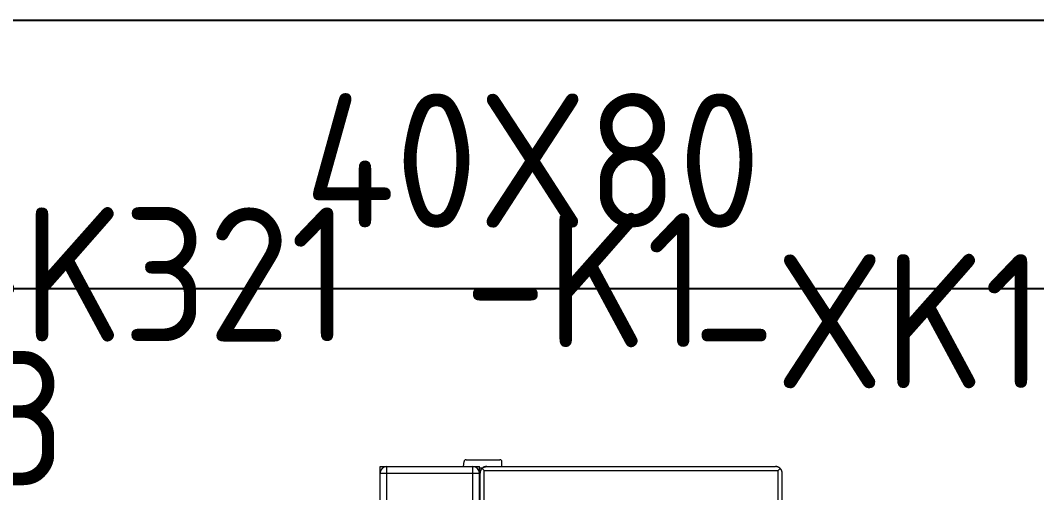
# Model space of a CAD drawing. Header units: millimetres. Extents: x 42356 to 50646, y 31507 to 39566.
# Drawn here: x 47744.2 to 47895.6, y 33240.6 to 33311 of the extents above; entities that cross this region are included whole.
import ezdxf
from ezdxf.enums import TextEntityAlignment as Align

# ---------------------------------------------------------------- set-up
doc = ezdxf.new("R2010")
doc.units = ezdxf.units.MM
doc.set_wipeout_variables(frame=1)
doc.layers.add('000-PI-Oprema', color=30, linetype='Continuous', lineweight=5)
doc.layers.add('000-PI_TEXT', color=7, linetype='Continuous')
doc.layers.add('002-PI-Kabelska kanalica', color=150, linetype='Continuous')
doc.styles.add('PI0', font='isocpeur.ttf', dxfattribs={"width": 0.9})

# ---------------------------------------------------------------- blocks, each defined once
blk = doc.blocks.new('*U118')
at = {"layer": '002-PI-Kabelska kanalica'}
for p, q in [((-20, -100), (-20, 446)), ((20, -100), (20, 446))]:
    blk.add_line(p, q, dxfattribs=at)
blk = doc.blocks.new('3RT2325-1BB40')
at = {"layer": '000-PI-Oprema'}
blk.add_line((48550.29, 38237.15), (48555.34, 38237.15), dxfattribs=at)
blk.add_wipeout([(48537.49, 38236.15), (48537.49, 38151.15), (48596.44, 38151.15), (48597.39, 38152.16), (48597.39, 38235.14), (48596.41, 38236.15)]).dxf.layer = '000-PI-Oprema'
for p, q in [((48549.91, 38236.15), (48549.99, 38236.89)), ((48555.64, 38236.15), (48555.64, 38236.85)), ((48537.49, 38236.15), (48538.49, 38236.15)), ((48537.49, 38235.15), (48537.49, 38236.15)), ((48538.49, 38236.15), (48551.29, 38236.15)), ((48538.49, 38151.15), (48538.49, 38236.15)), ((48551.29, 38236.15), (48552.29, 38236.15)), ((48551.29, 38151.15), (48551.29, 38236.15)), ((48552.29, 38235.16), (48552.29, 38236.15)), ((48552.29, 38235.95), (48552.8, 38235.95)), ((48552.39, 38235.19), (48552.4, 38235.24)), ((48552.39, 38235.14), (48552.39, 38235.19)), ((48552.4, 38235.29), (48552.41, 38235.34)), ((48552.4, 38235.24), (48552.4, 38235.29)), ((48552.41, 38235.34), (48552.42, 38235.39)), ((48552.42, 38235.39), (48552.44, 38235.44)), ((48552.44, 38235.44), (48552.45, 38235.49)), ((48552.45, 38235.49), (48552.47, 38235.54)), ((48552.47, 38235.55), (48552.5, 38235.61)), ((48552.47, 38235.54), (48552.5, 38235.59)), ((48552.47, 38235.55), (48552.48, 38235.55)), ((48552.5, 38235.61), (48552.54, 38235.67)), ((48552.5, 38235.59), (48552.52, 38235.63)), ((48552.52, 38235.63), (48552.55, 38235.68)), ((48552.54, 38235.67), (48552.57, 38235.73)), ((48552.55, 38235.68), (48552.58, 38235.72)), ((48552.57, 38235.73), (48552.61, 38235.78)), ((48552.58, 38235.72), (48552.61, 38235.77)), ((48552.61, 38235.78), (48552.65, 38235.83)), ((48552.61, 38235.77), (48552.64, 38235.81)), ((48552.64, 38235.81), (48552.68, 38235.85)), ((48552.65, 38235.83), (48552.7, 38235.88)), ((48552.68, 38235.85), (48552.73, 38235.89)), ((48552.99, 38235.54), (48552.68, 38235.85)), ((48552.7, 38235.88), (48552.75, 38235.92)), ((48552.73, 38235.89), (48552.77, 38235.93)), ((48552.75, 38235.92), (48552.79, 38235.95)), ((48552.77, 38235.93), (48552.81, 38235.96)), ((48552.81, 38235.96), (48552.85, 38235.99)), ((48552.85, 38235.99), (48552.9, 38236.01)), ((48552.9, 38236.01), (48552.95, 38236.04)), ((48552.95, 38236.04), (48553, 38236.06)), ((48552.99, 38235.54), (48596.79, 38235.54)), ((48552.99, 38221.14), (48552.99, 38235.54)), ((48553, 38236.06), (48553.04, 38236.08)), ((48553.04, 38236.08), (48553.09, 38236.1)), ((48553.09, 38236.1), (48553.14, 38236.11)), ((48553.14, 38236.11), (48553.19, 38236.12)), ((48553.19, 38236.12), (48553.24, 38236.13)), ((48553.24, 38236.13), (48553.29, 38236.14)), ((48553.29, 38236.14), (48553.34, 38236.14)), ((48553.34, 38236.14), (48553.39, 38236.14)), ((48553.39, 38236.14), (48596.39, 38236.14)), ((48553.4, 38236.15), (48596.38, 38236.15)), ((48596.44, 38236.15), (48596.39, 38236.15)), ((48596.44, 38236.14), (48596.39, 38236.14)), ((48596.48, 38236.15), (48596.44, 38236.15)), ((48596.49, 38236.14), (48596.44, 38236.14)), ((48596.53, 38236.14), (48596.48, 38236.15)), ((48596.54, 38236.13), (48596.49, 38236.14)), ((48596.57, 38236.14), (48596.53, 38236.14)), ((48596.59, 38236.12), (48596.54, 38236.13)), ((48596.62, 38236.13), (48596.57, 38236.14)), ((48596.64, 38236.11), (48596.59, 38236.12)), ((48596.66, 38236.12), (48596.62, 38236.13)), ((48596.69, 38236.1), (48596.64, 38236.11)), ((48596.71, 38236.1), (48596.66, 38236.12)), ((48596.74, 38236.08), (48596.69, 38236.1)), ((48596.76, 38236.08), (48596.71, 38236.1)), ((48596.79, 38236.06), (48596.74, 38236.08)), ((48596.8, 38236.07), (48596.76, 38236.08)), ((48596.83, 38236.04), (48596.79, 38236.06)), ((48596.79, 38235.54), (48597.1, 38235.85)), ((48596.79, 38221.14), (48596.79, 38235.54)), ((48596.84, 38236.04), (48596.8, 38236.07)), ((48596.88, 38236.01), (48596.83, 38236.04)), ((48596.89, 38236.02), (48596.84, 38236.04)), ((48596.93, 38235.99), (48596.88, 38236.01)), ((48596.93, 38236), (48596.89, 38236.02)), ((48596.97, 38235.97), (48596.93, 38236)), ((48596.97, 38235.96), (48596.93, 38235.99)), ((48597.01, 38235.94), (48596.97, 38235.97)), ((48597.01, 38235.93), (48596.97, 38235.96)), ((48597.05, 38235.91), (48597.01, 38235.94)), ((48597.06, 38235.89), (48597.01, 38235.93)), ((48597.09, 38235.87), (48597.05, 38235.91)), ((48597.1, 38235.85), (48597.06, 38235.89)), ((48597.12, 38235.83), (48597.09, 38235.87)), ((48597.14, 38235.81), (48597.1, 38235.85)), ((48597.16, 38235.79), (48597.12, 38235.83)), ((48597.17, 38235.77), (48597.14, 38235.81)), ((48597.2, 38235.75), (48597.16, 38235.79)), ((48597.21, 38235.72), (48597.17, 38235.77)), ((48597.23, 38235.7), (48597.2, 38235.75)), ((48597.23, 38235.68), (48597.21, 38235.72)), ((48597.26, 38235.65), (48597.23, 38235.7)), ((48597.26, 38235.63), (48597.23, 38235.68)), ((48597.28, 38235.6), (48597.26, 38235.65)), ((48597.29, 38235.59), (48597.26, 38235.63)), ((48597.31, 38235.55), (48597.28, 38235.6)), ((48597.31, 38235.54), (48597.29, 38235.59)), ((48597.3, 38235.55), (48597.31, 38235.55)), ((48597.33, 38235.49), (48597.31, 38235.54)), ((48597.35, 38235.44), (48597.33, 38235.49)), ((48597.36, 38235.39), (48597.35, 38235.44)), ((48597.37, 38235.34), (48597.36, 38235.39)), ((48597.38, 38235.29), (48597.37, 38235.34)), ((48597.39, 38235.24), (48597.38, 38235.29)), ((48597.39, 38235.19), (48597.39, 38235.24)), ((48597.39, 38235.14), (48597.39, 38235.19)), ((48537.49, 38235.15), (48552.29, 38235.15)), ((48537.49, 38151.15), (48537.49, 38235.15)), ((48552.29, 38152.15), (48552.29, 38235.15)), ((48552.39, 38235.14), (48552.39, 38235.15)), ((48552.39, 38220.14), (48552.39, 38235.14)), ((48597.39, 38220.15), (48597.39, 38235.14))]:
    blk.add_line(p, q, dxfattribs=at)
for centre, radius, start, end in [((48550.29, 38236.85), 0.3, 90, 173.2114), ((48555.34, 38236.85), 0.3, 0.0002, 90.0001), ((48538.49, 38235.15), 1, 90.0001, 180), ((48551.29, 38235.15), 1, 0, 90), ((48553.39, 38235.15), 1, 156.4217, 180), ((48553.4, 38235.15), 1, 90, 135.4052), ((48596.38, 38235.15), 1, 44.5948, 90), ((48596.39, 38235.15), 1, 0, 23.5783)]:
    blk.add_arc(centre, radius, start, end, dxfattribs=at)

msp = doc.modelspace()

# ---------------------------------------------------------------- block references
at = {"rotation": 270}
msp.add_blockref('*U118', (47647.526, 33290.989), dxfattribs=at)
at = {"layer": '000-PI-Oprema'}
msp.add_blockref('3RT2325-1BB40', (-739.696, -4991.691), dxfattribs=at)

# ---------------------------------------------------------------- texts
at = {"insert": (47820.526, 33290.074), "char_height": 20, "width": 16.78721, "attachment_point": 5, "style": 'PI0'}
msp.add_mtext('40X80', dxfattribs=at)
at = {"layer": '000-PI_TEXT', "style": 'PI0', "width": 0.9}
for s, p in [('-K321', (47762.863, 33273.116)), ('-K1', (47828.392, 33272.261)), ('-XK1', (47870.581, 33266.149)), ('-K303', (47718.554, 33251.629))]:
    msp.add_text(s, height=20, dxfattribs=at).set_placement(p, align=Align.MIDDLE)

doc.saveas('drawing.dxf')
